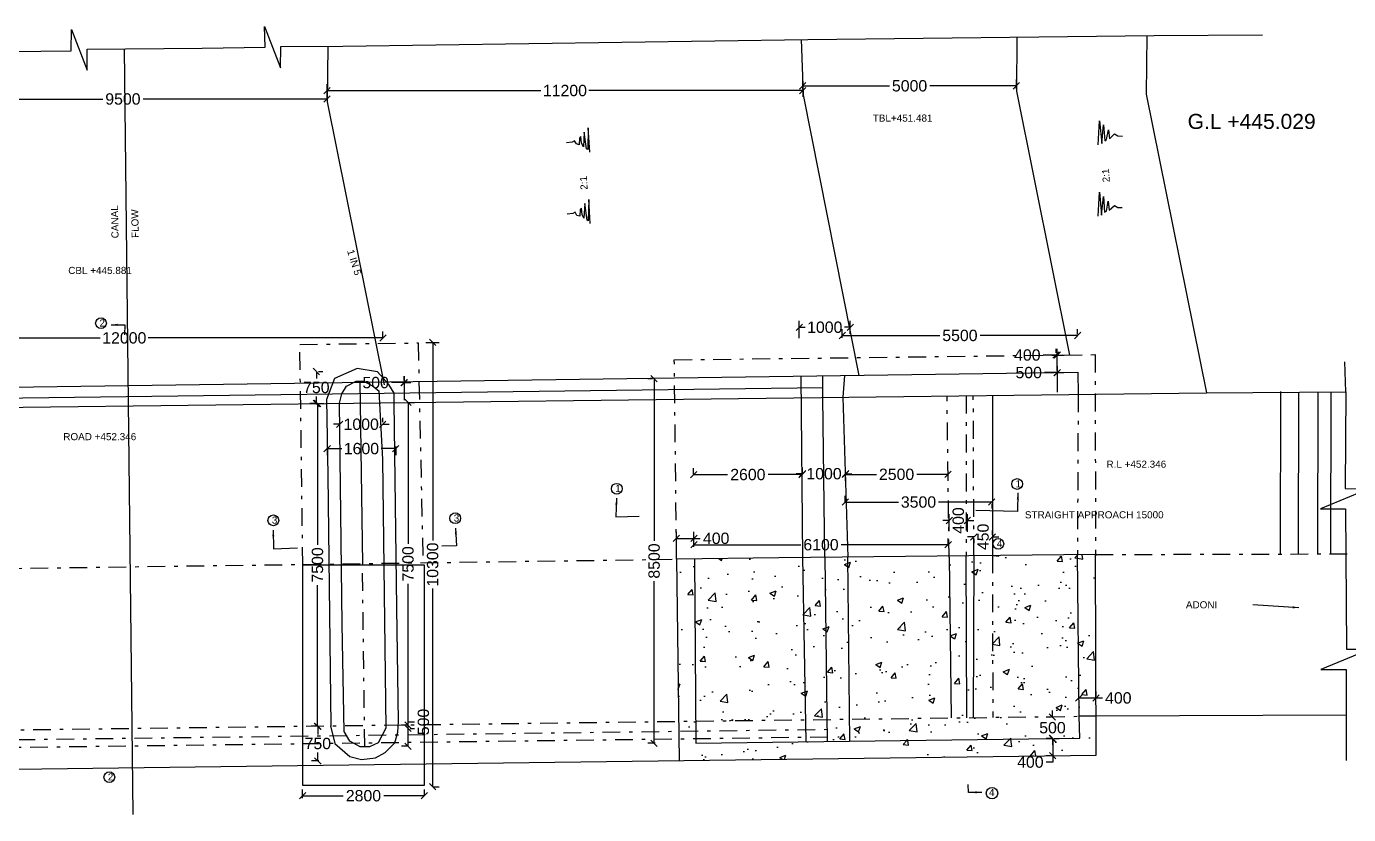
# Model space of a CAD drawing. Header units: metres. Extents: x 115 to 239, y 70 to 208.
# Drawn here: x 155.29 to 192.58, y 93.29 to 115.51 of the extents above; entities that cross this region are included whole.
import ezdxf

# ---------------------------------------------------------------- set-up
doc = ezdxf.new("R2010")
doc.units = ezdxf.units.M
doc.header["$MEASUREMENT"] = 0
doc.linetypes.add('DASHDOT', pattern=[1, 0.5, -0.25, 0, -0.25])
doc.layers.add('DRAWING', color=7, linetype='Continuous')
doc.styles.get("Standard").update_dxf_attribs({"font": 'arial.ttf'})
doc.dimstyles.get("Standard").update_dxf_attribs({"dimtxt": 0.18, "dimasz": 0.18, "dimexe": 0.18, "dimexo": 0.0625, "dimgap": 0.09, "dimtad": 0, "dimtih": 1, "dimtoh": 1, "dimdec": 4, "dimzin": 0, "dimdsep": 46, "dimtxsty": 'Standard', "dimblk": 'OBLIQUE', "dimcen": 0.09, "dimadec": 0, "dimazin": 0, "dimtfac": 1, "dimtdec": 4, "dimtofl": 0, "dimtmove": 0, "dimatfit": 3, "dimfxl": 1, "dimtolj": 1, "dimtzin": 0, "dimarcsym": 0})
pattern_1 = [(50, (0, 0), (1.79315, -0.15688), [0.1875, -2.0625]), (355, (0, 0), (-0.346878, 1.88048), [0.15, -1.65]), (100.4514, (0.1494, -0.013), (1.446272, 1.7236), [0.15935, -1.752855]), (46.1842, (0, 0.5), (2.668103, -0.413798), [0.28125, -3.09375]), (96.6356, (0.2223, 0.4655), (2.336655, 2.435297), [0.239026, -2.629284]), (351.1842, (0, 0.5), (2.336655, 2.435297), [0.225, -2.475]), (21, (0.25, 0.375), (1.492268, -1.006547), [0.1875, -2.0625]), (326, (0.25, 0.375), (0.608288, 1.812875), [0.15, -1.65]), (71.4514, (0.3744, 0.2911), (2.100556, 0.806328), [0.15935, -1.752855]), (37.5, (0, 0), (0.0303996, 0.8322346), [0, -1.63, 0, -1.675, 0, -1.65625]), (7.5, (0, 0), (0.657674, 0.9860293), [0, -0.955, 0, -1.5925, 0, -0.63125]), (327.5, (-0.5575, 0), (1.334556, -0.0563872), [0, -0.625, 0, -1.95, 0, -2.5875]), (317.5, (-0.8075, 0), (1.4579654, 0.2502625), [0, -0.8125, 0, -1.295, 0, -1.8375])]

# ---------------------------------------------------------------- blocks, each defined once
blk = doc.blocks.new('_Oblique')
at = {"color": 0, "linetype": 'ByBlock', "lineweight": -2}
blk.add_line((-0.5, -0.5), (0.5, 0.5), dxfattribs=at)
blk = doc.blocks.new('*D25')
at = {"layer": 'Defpoints', "color": 0, "transparency": 16777216}
for p in [(163.77, 113.461), (163.77, 113.387), (152.255, 113.148)]:
    blk.add_point(p, dxfattribs=at)
at = {"layer": 'DRAWING', "color": 0, "lineweight": -2, "transparency": 16777216}
for p, q in [((152.255, 113.21), (152.255, 113.641)), ((152.255, 113.461), (157.445, 113.461)), ((163.77, 113.461), (158.58, 113.461)), ((163.77, 113.45), (163.77, 113.641))]:
    blk.add_line(p, q, dxfattribs=at)
at = {"layer": 'DRAWING', "color": 0, "lineweight": -2, "transparency": 16777216, "xscale": 0.18, "yscale": 0.18, "zscale": 0.18, "rotation": 180}
blk.add_blockref('_Oblique', (152.255, 113.461), dxfattribs=at)
at = {"layer": 'DRAWING', "color": 0, "lineweight": -2, "transparency": 16777216, "xscale": 0.18, "yscale": 0.18, "zscale": 0.18}
blk.add_blockref('_Oblique', (163.77, 113.461), dxfattribs=at)
at = {"layer": 'DRAWING', "color": 0, "transparency": 16777216, "insert": (158.012, 113.461), "char_height": 0.32, "attachment_point": 5}
blk.add_mtext('\\A1;9500', dxfattribs=at)
blk = doc.blocks.new('*D26')
at = {"layer": 'Defpoints', "color": 0, "transparency": 16777216}
for p in [(177.185, 113.833), (163.77, 113.387), (177.185, 113.7)]:
    blk.add_point(p, dxfattribs=at)
at = {"layer": 'DRAWING', "color": 0, "lineweight": -2, "transparency": 16777216}
for p, q in [((163.77, 113.45), (163.77, 113.88)), ((177.185, 113.771), (177.185, 113.52)), ((163.77, 113.7), (169.801, 113.7)), ((177.185, 113.7), (171.154, 113.7))]:
    blk.add_line(p, q, dxfattribs=at)
at = {"layer": 'DRAWING', "color": 0, "lineweight": -2, "transparency": 16777216, "xscale": 0.18, "yscale": 0.18, "zscale": 0.18, "rotation": 180}
blk.add_blockref('_Oblique', (163.77, 113.7), dxfattribs=at)
at = {"layer": 'DRAWING', "color": 0, "lineweight": -2, "transparency": 16777216, "xscale": 0.18, "yscale": 0.18, "zscale": 0.18}
blk.add_blockref('_Oblique', (177.185, 113.7), dxfattribs=at)
at = {"layer": 'DRAWING', "color": 0, "transparency": 16777216, "insert": (170.478, 113.7), "char_height": 0.32, "attachment_point": 5}
blk.add_mtext('\\A1;11200', dxfattribs=at)
blk = doc.blocks.new('*D27')
at = {"layer": 'Defpoints', "color": 0, "transparency": 16777216}
for p in [(177.185, 113.833), (177.185, 113.679), (183.212, 113.679)]:
    blk.add_point(p, dxfattribs=at)
at = {"layer": 'DRAWING', "color": 0, "lineweight": -2, "transparency": 16777216}
for p, q in [((177.185, 113.742), (177.185, 114.013)), ((177.185, 113.833), (179.631, 113.833)), ((183.212, 113.833), (180.766, 113.833)), ((183.212, 113.742), (183.212, 114.013))]:
    blk.add_line(p, q, dxfattribs=at)
at = {"layer": 'DRAWING', "color": 0, "lineweight": -2, "transparency": 16777216, "xscale": 0.18, "yscale": 0.18, "zscale": 0.18, "rotation": 180}
blk.add_blockref('_Oblique', (177.185, 113.833), dxfattribs=at)
at = {"layer": 'DRAWING', "color": 0, "lineweight": -2, "transparency": 16777216, "xscale": 0.18, "yscale": 0.18, "zscale": 0.18}
blk.add_blockref('_Oblique', (183.212, 113.833), dxfattribs=at)
at = {"layer": 'DRAWING', "color": 0, "transparency": 16777216, "insert": (180.198, 113.833), "char_height": 0.32, "attachment_point": 5}
blk.add_mtext('\\A1;5000', dxfattribs=at)
blk = doc.blocks.new('*D39')
at = {"layer": 'Defpoints', "color": 0, "transparency": 16777216}
for p in [(174.108, 102.823), (177.166, 102.871), (177.166, 102.871)]:
    blk.add_point(p, dxfattribs=at)
at = {"layer": 'DRAWING', "color": 0, "lineweight": -2, "transparency": 16777216}
for p, q in [((174.108, 102.885), (174.108, 103.051)), ((177.166, 102.933), (177.166, 103.051)), ((174.108, 102.871), (175.067, 102.871)), ((177.166, 102.871), (176.207, 102.871))]:
    blk.add_line(p, q, dxfattribs=at)
at = {"layer": 'DRAWING', "color": 0, "lineweight": -2, "transparency": 16777216, "xscale": 0.18, "yscale": 0.18, "zscale": 0.18, "rotation": 180}
blk.add_blockref('_Oblique', (174.108, 102.871), dxfattribs=at)
at = {"layer": 'DRAWING', "color": 0, "lineweight": -2, "transparency": 16777216, "xscale": 0.18, "yscale": 0.18, "zscale": 0.18}
blk.add_blockref('_Oblique', (177.166, 102.871), dxfattribs=at)
at = {"layer": 'DRAWING', "color": 0, "transparency": 16777216, "insert": (175.637, 102.871), "char_height": 0.32, "attachment_point": 5}
blk.add_mtext('\\A1;2600', dxfattribs=at)
blk = doc.blocks.new('*D40')
at = {"layer": 'Defpoints', "color": 0, "transparency": 16777216}
for p in [(177.178, 102.839), (178.393, 102.895), (178.393, 102.887)]:
    blk.add_point(p, dxfattribs=at)
at = {"layer": 'DRAWING', "color": 0, "lineweight": -2, "transparency": 16777216}
for p, q in [((177.178, 102.901), (177.178, 103.075)), ((178.393, 102.949), (178.393, 103.075)), ((177.178, 102.895), (176.998, 102.895)), ((178.393, 102.895), (178.573, 102.895))]:
    blk.add_line(p, q, dxfattribs=at)
at = {"layer": 'DRAWING', "color": 0, "lineweight": -2, "transparency": 16777216, "xscale": 0.18, "yscale": 0.18, "zscale": 0.18}
blk.add_blockref('_Oblique', (177.178, 102.895), dxfattribs=at)
at = {"layer": 'DRAWING', "color": 0, "lineweight": -2, "transparency": 16777216, "xscale": 0.18, "yscale": 0.18, "zscale": 0.18, "rotation": 180}
blk.add_blockref('_Oblique', (178.393, 102.895), dxfattribs=at)
at = {"layer": 'DRAWING', "color": 0, "transparency": 16777216, "insert": (177.785, 102.895), "char_height": 0.32, "attachment_point": 5}
blk.add_mtext('\\A1;1000', dxfattribs=at)
blk = doc.blocks.new('*D41')
at = {"layer": 'Defpoints', "color": 0, "transparency": 16777216}
for p in [(178.384, 102.879), (178.384, 102.877), (181.281, 102.909)]:
    blk.add_point(p, dxfattribs=at)
at = {"layer": 'DRAWING', "color": 0, "lineweight": -2, "transparency": 16777216}
for p, q in [((178.384, 102.877), (179.262, 102.877)), ((178.384, 102.817), (178.384, 102.697)), ((181.281, 102.877), (180.402, 102.877)), ((181.281, 102.847), (181.281, 102.697))]:
    blk.add_line(p, q, dxfattribs=at)
at = {"layer": 'DRAWING', "color": 0, "lineweight": -2, "transparency": 16777216, "xscale": 0.18, "yscale": 0.18, "zscale": 0.18, "rotation": 180}
blk.add_blockref('_Oblique', (178.384, 102.877), dxfattribs=at)
at = {"layer": 'DRAWING', "color": 0, "lineweight": -2, "transparency": 16777216, "xscale": 0.18, "yscale": 0.18, "zscale": 0.18}
blk.add_blockref('_Oblique', (181.281, 102.877), dxfattribs=at)
at = {"layer": 'DRAWING', "color": 0, "transparency": 16777216, "insert": (179.832, 102.877), "char_height": 0.32, "attachment_point": 5}
blk.add_mtext('\\A1;2500', dxfattribs=at)
blk = doc.blocks.new('*D42')
at = {"layer": 'Defpoints', "color": 0, "transparency": 16777216}
for p in [(178.384, 102.024), (182.515, 102.112), (182.515, 102.096)]:
    blk.add_point(p, dxfattribs=at)
at = {"layer": 'DRAWING', "color": 0, "lineweight": -2, "transparency": 16777216}
for p, q in [((178.384, 102.086), (178.384, 102.276)), ((178.384, 102.096), (179.882, 102.096)), ((182.515, 102.096), (181.017, 102.096)), ((182.515, 102.049), (182.515, 101.916))]:
    blk.add_line(p, q, dxfattribs=at)
at = {"layer": 'DRAWING', "color": 0, "lineweight": -2, "transparency": 16777216, "xscale": 0.18, "yscale": 0.18, "zscale": 0.18, "rotation": 180}
blk.add_blockref('_Oblique', (178.384, 102.096), dxfattribs=at)
at = {"layer": 'DRAWING', "color": 0, "lineweight": -2, "transparency": 16777216, "xscale": 0.18, "yscale": 0.18, "zscale": 0.18}
blk.add_blockref('_Oblique', (182.515, 102.096), dxfattribs=at)
at = {"layer": 'DRAWING', "color": 0, "transparency": 16777216, "insert": (180.45, 102.096), "char_height": 0.32, "attachment_point": 5}
blk.add_mtext('\\A1;3500', dxfattribs=at)
blk = doc.blocks.new('*D43')
at = {"layer": 'Defpoints', "color": 0, "transparency": 16777216}
for p in [(174.115, 100.77), (181.286, 100.893), (181.286, 100.857)]:
    blk.add_point(p, dxfattribs=at)
at = {"layer": 'DRAWING', "color": 0, "lineweight": -2, "transparency": 16777216}
for p, q in [((174.115, 100.832), (174.115, 101.073)), ((181.286, 100.92), (181.286, 101.073)), ((174.115, 100.893), (177.132, 100.893)), ((181.286, 100.893), (178.269, 100.893))]:
    blk.add_line(p, q, dxfattribs=at)
at = {"layer": 'DRAWING', "color": 0, "lineweight": -2, "transparency": 16777216, "xscale": 0.18, "yscale": 0.18, "zscale": 0.18, "rotation": 180}
blk.add_blockref('_Oblique', (174.115, 100.893), dxfattribs=at)
at = {"layer": 'DRAWING', "color": 0, "lineweight": -2, "transparency": 16777216, "xscale": 0.18, "yscale": 0.18, "zscale": 0.18}
blk.add_blockref('_Oblique', (181.286, 100.893), dxfattribs=at)
at = {"layer": 'DRAWING', "color": 0, "transparency": 16777216, "insert": (177.7, 100.893), "char_height": 0.32, "attachment_point": 5}
blk.add_mtext('\\A1;6100', dxfattribs=at)
blk = doc.blocks.new('*D56')
at = {"layer": 'Defpoints', "color": 0, "transparency": 16777216}
for p in [(178.3, 106.666), (184.935, 106.794), (184.935, 106.765)]:
    blk.add_point(p, dxfattribs=at)
at = {"layer": 'DRAWING', "color": 0, "lineweight": -2, "transparency": 16777216}
for p, q in [((178.3, 106.728), (178.3, 106.974)), ((178.3, 106.794), (181.05, 106.794)), ((184.935, 106.794), (182.185, 106.794)), ((184.935, 106.828), (184.935, 106.974))]:
    blk.add_line(p, q, dxfattribs=at)
at = {"layer": 'DRAWING', "color": 0, "lineweight": -2, "transparency": 16777216, "xscale": 0.18, "yscale": 0.18, "zscale": 0.18, "rotation": 180}
blk.add_blockref('_Oblique', (178.3, 106.794), dxfattribs=at)
at = {"layer": 'DRAWING', "color": 0, "lineweight": -2, "transparency": 16777216, "xscale": 0.18, "yscale": 0.18, "zscale": 0.18}
blk.add_blockref('_Oblique', (184.935, 106.794), dxfattribs=at)
at = {"layer": 'DRAWING', "color": 0, "transparency": 16777216, "insert": (181.618, 106.794), "char_height": 0.32, "attachment_point": 5}
blk.add_mtext('\\A1;5500', dxfattribs=at)
blk = doc.blocks.new('*D57')
at = {"layer": 'Defpoints', "color": 0, "transparency": 16777216}
for p in [(177.087, 107.025), (177.087, 106.66), (178.525, 106.779)]:
    blk.add_point(p, dxfattribs=at)
at = {"layer": 'DRAWING', "color": 0, "lineweight": -2, "transparency": 16777216}
for p, q in [((177.087, 106.723), (177.087, 107.205)), ((177.087, 107.025), (177.254, 107.025)), ((178.525, 107.025), (178.359, 107.025)), ((178.525, 106.842), (178.525, 107.205))]:
    blk.add_line(p, q, dxfattribs=at)
at = {"layer": 'DRAWING', "color": 0, "lineweight": -2, "transparency": 16777216, "xscale": 0.18, "yscale": 0.18, "zscale": 0.18, "rotation": 180}
blk.add_blockref('_Oblique', (177.087, 107.025), dxfattribs=at)
at = {"layer": 'DRAWING', "color": 0, "lineweight": -2, "transparency": 16777216, "xscale": 0.18, "yscale": 0.18, "zscale": 0.18}
blk.add_blockref('_Oblique', (178.525, 107.025), dxfattribs=at)
at = {"layer": 'DRAWING', "color": 0, "transparency": 16777216, "insert": (177.806, 107.025), "char_height": 0.32, "attachment_point": 5}
blk.add_mtext('\\A1;1000', dxfattribs=at)
blk = doc.blocks.new('*D58')
at = {"layer": 'Defpoints', "color": 0, "transparency": 16777216}
for p in [(172.994, 105.574), (173.008, 105.574), (173.087, 95.296)]:
    blk.add_point(p, dxfattribs=at)
at = {"layer": 'DRAWING', "color": 0, "lineweight": -2, "transparency": 16777216}
for p, q in [((172.945, 105.574), (172.814, 105.574)), ((172.994, 105.574), (172.994, 101.003)), ((172.994, 95.296), (172.994, 99.868)), ((173.024, 95.296), (172.814, 95.296))]:
    blk.add_line(p, q, dxfattribs=at)
at = {"layer": 'DRAWING', "color": 0, "lineweight": -2, "transparency": 16777216, "xscale": 0.18, "yscale": 0.18, "zscale": 0.18}
for p, rotation in [((172.994, 105.574), 90), ((172.994, 95.296), 270)]:
    blk.add_blockref('_Oblique', p, dxfattribs=dict(at, rotation=rotation))
at = {"layer": 'DRAWING', "color": 0, "transparency": 16777216, "insert": (172.994, 100.435), "char_height": 0.32, "attachment_point": 5, "rotation": 90}
blk.add_mtext('\\A1;8500', dxfattribs=at)
blk = doc.blocks.new('*D59')
at = {"layer": 'Defpoints', "color": 0, "transparency": 16777216}
for p in [(165.346, 106.724), (165.346, 106.698), (150.756, 106.527)]:
    blk.add_point(p, dxfattribs=at)
at = {"layer": 'DRAWING', "color": 0, "lineweight": -2, "transparency": 16777216}
for p, q in [((150.756, 106.59), (150.756, 106.904)), ((150.756, 106.724), (157.375, 106.724)), ((165.346, 106.724), (158.728, 106.724)), ((165.346, 106.76), (165.346, 106.904))]:
    blk.add_line(p, q, dxfattribs=at)
at = {"layer": 'DRAWING', "color": 0, "lineweight": -2, "transparency": 16777216, "xscale": 0.18, "yscale": 0.18, "zscale": 0.18, "rotation": 180}
blk.add_blockref('_Oblique', (150.756, 106.724), dxfattribs=at)
at = {"layer": 'DRAWING', "color": 0, "lineweight": -2, "transparency": 16777216, "xscale": 0.18, "yscale": 0.18, "zscale": 0.18}
blk.add_blockref('_Oblique', (165.346, 106.724), dxfattribs=at)
at = {"layer": 'DRAWING', "color": 0, "transparency": 16777216, "insert": (158.051, 106.724), "char_height": 0.32, "attachment_point": 5}
blk.add_mtext('\\A1;12000', dxfattribs=at)
blk = doc.blocks.new('*D93')
at = {"layer": 'Defpoints', "color": 0, "transparency": 16777216}
for p in [(165.943, 105.464), (165.943, 105.462), (165.951, 104.906)]:
    blk.add_point(p, dxfattribs=at)
at = {"layer": 'DRAWING', "color": 0, "lineweight": -2, "transparency": 16777216}
for p, q in [((165.943, 105.525), (165.943, 105.644)), ((165.951, 104.968), (165.951, 105.644)), ((165.943, 105.464), (165.583, 105.464)), ((165.951, 105.464), (166.131, 105.464))]:
    blk.add_line(p, q, dxfattribs=at)
at = {"layer": 'DRAWING', "color": 0, "lineweight": -2, "transparency": 16777216, "xscale": 0.18, "yscale": 0.18, "zscale": 0.18}
blk.add_blockref('_Oblique', (165.943, 105.464), dxfattribs=at)
at = {"layer": 'DRAWING', "color": 0, "lineweight": -2, "transparency": 16777216, "xscale": 0.18, "yscale": 0.18, "zscale": 0.18, "rotation": 180}
blk.add_blockref('_Oblique', (165.951, 105.464), dxfattribs=at)
at = {"layer": 'DRAWING', "color": 0, "transparency": 16777216, "insert": (165.14, 105.464), "char_height": 0.32, "attachment_point": 5}
blk.add_mtext('\\A1;500', dxfattribs=at)
blk = doc.blocks.new('*D94')
at = {"layer": 'Defpoints', "color": 0, "transparency": 16777216}
for p in [(163.462, 105.778), (163.467, 105.778), (163.5, 104.876)]:
    blk.add_point(p, dxfattribs=at)
at = {"layer": 'DRAWING', "color": 0, "lineweight": -2, "transparency": 16777216}
for p, q in [((163.467, 105.778), (163.467, 105.58)), ((163.524, 105.778), (163.647, 105.778)), ((163.438, 104.876), (163.287, 104.876)), ((163.467, 104.876), (163.467, 105.074))]:
    blk.add_line(p, q, dxfattribs=at)
at = {"layer": 'DRAWING', "color": 0, "lineweight": -2, "transparency": 16777216, "xscale": 0.18, "yscale": 0.18, "zscale": 0.18}
for p, rotation in [((163.467, 105.778), 90), ((163.467, 104.876), 270)]:
    blk.add_blockref('_Oblique', p, dxfattribs=dict(at, rotation=rotation))
at = {"layer": 'DRAWING', "color": 0, "transparency": 16777216, "insert": (163.467, 105.327), "char_height": 0.32, "attachment_point": 5}
blk.add_mtext('\\A1;750', dxfattribs=at)
blk = doc.blocks.new('*D95')
at = {"layer": 'Defpoints', "color": 0, "transparency": 16777216}
for p in [(164.128, 104.274), (165.339, 104.289), (165.339, 104.289)]:
    blk.add_point(p, dxfattribs=at)
at = {"layer": 'DRAWING', "color": 0, "lineweight": -2, "transparency": 16777216}
for p, q in [((164.128, 104.336), (164.128, 104.469)), ((165.339, 104.351), (165.339, 104.469)), ((164.128, 104.289), (163.948, 104.289)), ((165.339, 104.289), (165.519, 104.289))]:
    blk.add_line(p, q, dxfattribs=at)
at = {"layer": 'DRAWING', "color": 0, "lineweight": -2, "transparency": 16777216, "xscale": 0.18, "yscale": 0.18, "zscale": 0.18}
blk.add_blockref('_Oblique', (164.128, 104.289), dxfattribs=at)
at = {"layer": 'DRAWING', "color": 0, "lineweight": -2, "transparency": 16777216, "xscale": 0.18, "yscale": 0.18, "zscale": 0.18, "rotation": 180}
blk.add_blockref('_Oblique', (165.339, 104.289), dxfattribs=at)
at = {"layer": 'DRAWING', "color": 0, "transparency": 16777216, "insert": (164.733, 104.289), "char_height": 0.32, "attachment_point": 5}
blk.add_mtext('\\A1;1000', dxfattribs=at)
blk = doc.blocks.new('*D96')
at = {"layer": 'Defpoints', "color": 0, "transparency": 16777216}
for p in [(163.772, 103.699), (165.707, 103.724), (165.707, 103.603)]:
    blk.add_point(p, dxfattribs=at)
at = {"layer": 'DRAWING', "color": 0, "lineweight": -2, "transparency": 16777216}
for p, q in [((165.707, 103.661), (165.707, 103.423)), ((163.772, 103.636), (163.772, 103.423)), ((163.772, 103.603), (164.187, 103.603)), ((165.707, 103.603), (165.292, 103.603))]:
    blk.add_line(p, q, dxfattribs=at)
at = {"layer": 'DRAWING', "color": 0, "lineweight": -2, "transparency": 16777216, "xscale": 0.18, "yscale": 0.18, "zscale": 0.18, "rotation": 180}
blk.add_blockref('_Oblique', (163.772, 103.603), dxfattribs=at)
at = {"layer": 'DRAWING', "color": 0, "lineweight": -2, "transparency": 16777216, "xscale": 0.18, "yscale": 0.18, "zscale": 0.18}
blk.add_blockref('_Oblique', (165.707, 103.603), dxfattribs=at)
at = {"layer": 'DRAWING', "color": 0, "transparency": 16777216, "insert": (164.739, 103.603), "char_height": 0.32, "attachment_point": 5}
blk.add_mtext('\\A1;1600', dxfattribs=at)
blk = doc.blocks.new('*D98')
at = {"layer": 'Defpoints', "color": 0, "transparency": 16777216}
for p in [(163.463, 104.876), (163.5, 95.775), (163.58, 95.775)]:
    blk.add_point(p, dxfattribs=at)
at = {"layer": 'DRAWING', "color": 0, "lineweight": -2, "transparency": 16777216}
for p, q in [((163.5, 104.876), (163.5, 100.889)), ((163.526, 104.876), (163.68, 104.876)), ((163.5, 95.775), (163.5, 99.757)), ((163.517, 95.775), (163.32, 95.775))]:
    blk.add_line(p, q, dxfattribs=at)
at = {"layer": 'DRAWING', "color": 0, "lineweight": -2, "transparency": 16777216, "xscale": 0.18, "yscale": 0.18, "zscale": 0.18}
for p, rotation in [((163.5, 104.876), 90), ((163.5, 95.775), 270)]:
    blk.add_blockref('_Oblique', p, dxfattribs=dict(at, rotation=rotation))
at = {"layer": 'DRAWING', "color": 0, "transparency": 16777216, "insert": (163.5, 100.323), "char_height": 0.32, "attachment_point": 5, "rotation": 90}
blk.add_mtext('\\A1;7500', dxfattribs=at)
blk = doc.blocks.new('*D97')
at = {"layer": 'Defpoints', "color": 0, "transparency": 16777216}
for p in [(166.016, 104.907), (166.053, 95.806), (166.132, 95.806)]:
    blk.add_point(p, dxfattribs=at)
at = {"layer": 'DRAWING', "color": 0, "lineweight": -2, "transparency": 16777216}
for p, q in [((166.053, 104.907), (166.053, 100.92)), ((166.078, 104.907), (166.233, 104.907)), ((166.053, 95.806), (166.053, 99.788)), ((166.07, 95.806), (165.873, 95.806))]:
    blk.add_line(p, q, dxfattribs=at)
at = {"layer": 'DRAWING', "color": 0, "lineweight": -2, "transparency": 16777216, "xscale": 0.18, "yscale": 0.18, "zscale": 0.18}
for p, rotation in [((166.053, 104.907), 90), ((166.053, 95.806), 270)]:
    blk.add_blockref('_Oblique', p, dxfattribs=dict(at, rotation=rotation))
at = {"layer": 'DRAWING', "color": 0, "transparency": 16777216, "insert": (166.053, 100.354), "char_height": 0.32, "attachment_point": 5, "rotation": 90}
blk.add_mtext('\\A1;7500', dxfattribs=at)
blk = doc.blocks.new('*D99')
at = {"layer": 'Defpoints', "color": 0, "transparency": 16777216}
for p in [(163.509, 95.775), (163.517, 95.775), (163.598, 94.798)]:
    blk.add_point(p, dxfattribs=at)
at = {"layer": 'DRAWING', "color": 0, "lineweight": -2, "transparency": 16777216}
for p, q in [((163.455, 95.775), (163.329, 95.775)), ((163.509, 95.775), (163.509, 95.54)), ((163.535, 94.798), (163.329, 94.798)), ((163.509, 94.798), (163.509, 95.033))]:
    blk.add_line(p, q, dxfattribs=at)
at = {"layer": 'DRAWING', "color": 0, "lineweight": -2, "transparency": 16777216, "xscale": 0.18, "yscale": 0.18, "zscale": 0.18}
for p, rotation in [((163.509, 95.775), 90), ((163.509, 94.798), 270)]:
    blk.add_blockref('_Oblique', p, dxfattribs=dict(at, rotation=rotation))
at = {"layer": 'DRAWING', "color": 0, "transparency": 16777216, "insert": (163.509, 95.287), "char_height": 0.32, "attachment_point": 5}
blk.add_mtext('\\A1;750', dxfattribs=at)
blk = doc.blocks.new('*D100')
at = {"layer": 'Defpoints', "color": 0, "transparency": 16777216}
for p in [(166.052, 95.716), (166.053, 95.716), (166.078, 95.213)]:
    blk.add_point(p, dxfattribs=at)
at = {"layer": 'DRAWING', "color": 0, "lineweight": -2, "transparency": 16777216}
for p, q in [((166.053, 95.716), (166.053, 95.896)), ((166.053, 95.896), (166.233, 95.896)), ((166.053, 95.213), (166.053, 95.716)), ((166.114, 95.716), (166.233, 95.716)), ((166.016, 95.213), (165.873, 95.213))]:
    blk.add_line(p, q, dxfattribs=at)
at = {"layer": 'DRAWING', "color": 0, "lineweight": -2, "transparency": 16777216, "xscale": 0.18, "yscale": 0.18, "zscale": 0.18}
for p, rotation in [((166.053, 95.716), 90), ((166.053, 95.213), 270)]:
    blk.add_blockref('_Oblique', p, dxfattribs=dict(at, rotation=rotation))
at = {"layer": 'DRAWING', "color": 0, "transparency": 16777216, "insert": (166.487, 95.896), "char_height": 0.32, "attachment_point": 5, "rotation": 90}
blk.add_mtext('\\A1;500', dxfattribs=at)
blk = doc.blocks.new('*D101')
at = {"layer": 'Defpoints', "color": 0, "transparency": 16777216}
for p in [(166.489, 106.599), (166.698, 94.069), (166.748, 94.069)]:
    blk.add_point(p, dxfattribs=at)
at = {"layer": 'DRAWING', "color": 0, "lineweight": -2, "transparency": 16777216}
for p, q in [((166.551, 106.599), (166.928, 106.599)), ((166.748, 106.599), (166.748, 101.01)), ((166.748, 94.069), (166.748, 99.657)), ((166.76, 94.069), (166.928, 94.069))]:
    blk.add_line(p, q, dxfattribs=at)
at = {"layer": 'DRAWING', "color": 0, "lineweight": -2, "transparency": 16777216, "xscale": 0.18, "yscale": 0.18, "zscale": 0.18}
for p, rotation in [((166.748, 106.599), 90), ((166.748, 94.069), 270)]:
    blk.add_blockref('_Oblique', p, dxfattribs=dict(at, rotation=rotation))
at = {"layer": 'DRAWING', "color": 0, "transparency": 16777216, "insert": (166.748, 100.334), "char_height": 0.32, "attachment_point": 5, "rotation": 90}
blk.add_mtext('\\A1;10300', dxfattribs=at)
blk = doc.blocks.new('*D102')
at = {"layer": 'Defpoints', "color": 0, "transparency": 16777216}
for p in [(163.079, 93.684), (166.514, 93.815), (166.514, 93.75)]:
    blk.add_point(p, dxfattribs=at)
at = {"layer": 'DRAWING', "color": 0, "lineweight": -2, "transparency": 16777216}
for p, q in [((163.079, 93.747), (163.079, 93.995)), ((166.514, 93.812), (166.514, 93.995)), ((163.079, 93.815), (164.226, 93.815)), ((166.514, 93.815), (165.366, 93.815))]:
    blk.add_line(p, q, dxfattribs=at)
at = {"layer": 'DRAWING', "color": 0, "lineweight": -2, "transparency": 16777216, "xscale": 0.18, "yscale": 0.18, "zscale": 0.18, "rotation": 180}
blk.add_blockref('_Oblique', (163.079, 93.815), dxfattribs=at)
at = {"layer": 'DRAWING', "color": 0, "lineweight": -2, "transparency": 16777216, "xscale": 0.18, "yscale": 0.18, "zscale": 0.18}
blk.add_blockref('_Oblique', (166.514, 93.815), dxfattribs=at)
at = {"layer": 'DRAWING', "color": 0, "transparency": 16777216, "insert": (164.796, 93.815), "char_height": 0.32, "attachment_point": 5}
blk.add_mtext('\\A1;2800', dxfattribs=at)
blk = doc.blocks.new('*D103')
at = {"layer": 'Defpoints', "color": 0, "transparency": 16777216}
for p in [(174.115, 101.073), (173.624, 100.823), (174.115, 100.893)]:
    blk.add_point(p, dxfattribs=at)
at = {"layer": 'DRAWING', "color": 0, "lineweight": -2, "transparency": 16777216}
for p, q in [((173.624, 100.885), (173.624, 101.253)), ((173.624, 101.073), (174.115, 101.073)), ((174.115, 100.955), (174.115, 101.253)), ((174.115, 101.073), (174.295, 101.073))]:
    blk.add_line(p, q, dxfattribs=at)
at = {"layer": 'DRAWING', "color": 0, "lineweight": -2, "transparency": 16777216, "xscale": 0.18, "yscale": 0.18, "zscale": 0.18, "rotation": 180}
blk.add_blockref('_Oblique', (173.624, 101.073), dxfattribs=at)
at = {"layer": 'DRAWING', "color": 0, "lineweight": -2, "transparency": 16777216, "xscale": 0.18, "yscale": 0.18, "zscale": 0.18}
blk.add_blockref('_Oblique', (174.115, 101.073), dxfattribs=at)
at = {"layer": 'DRAWING', "color": 0, "transparency": 16777216, "insert": (174.744, 101.073), "char_height": 0.32, "attachment_point": 5}
blk.add_mtext('\\A1;400', dxfattribs=at)
blk = doc.blocks.new('*D104')
at = {"layer": 'Defpoints', "color": 0, "transparency": 16777216}
for p in [(181.828, 101.577), (181.318, 101.214), (181.828, 101.198)]:
    blk.add_point(p, dxfattribs=at)
at = {"layer": 'DRAWING', "color": 0, "lineweight": -2, "transparency": 16777216}
for p, q in [((181.318, 101.577), (181.138, 101.577)), ((181.318, 101.276), (181.318, 101.757)), ((181.828, 101.261), (181.828, 101.757)), ((181.828, 101.577), (182.008, 101.577))]:
    blk.add_line(p, q, dxfattribs=at)
at = {"layer": 'DRAWING', "color": 0, "lineweight": -2, "transparency": 16777216, "xscale": 0.18, "yscale": 0.18, "zscale": 0.18}
blk.add_blockref('_Oblique', (181.318, 101.577), dxfattribs=at)
at = {"layer": 'DRAWING', "color": 0, "lineweight": -2, "transparency": 16777216, "xscale": 0.18, "yscale": 0.18, "zscale": 0.18, "rotation": 180}
blk.add_blockref('_Oblique', (181.828, 101.577), dxfattribs=at)
at = {"layer": 'DRAWING', "color": 0, "transparency": 16777216, "insert": (181.573, 101.577), "char_height": 0.32, "attachment_point": 5, "rotation": 90}
blk.add_mtext('\\A1;400', dxfattribs=at)
blk = doc.blocks.new('*D105')
at = {"layer": 'Defpoints', "color": 0, "transparency": 16777216}
for p in [(182.01, 101.115), (182.533, 101.115), (182.533, 101.115)]:
    blk.add_point(p, dxfattribs=at)
at = {"layer": 'DRAWING', "color": 0, "lineweight": -2, "transparency": 16777216}
for p, q in [((182.01, 101.115), (181.83, 101.115)), ((182.01, 101.052), (182.01, 100.935)), ((182.533, 101.177), (182.533, 101.295)), ((182.533, 101.115), (182.713, 101.115))]:
    blk.add_line(p, q, dxfattribs=at)
at = {"layer": 'DRAWING', "color": 0, "lineweight": -2, "transparency": 16777216, "xscale": 0.18, "yscale": 0.18, "zscale": 0.18}
blk.add_blockref('_Oblique', (182.01, 101.115), dxfattribs=at)
at = {"layer": 'DRAWING', "color": 0, "lineweight": -2, "transparency": 16777216, "xscale": 0.18, "yscale": 0.18, "zscale": 0.18, "rotation": 180}
blk.add_blockref('_Oblique', (182.533, 101.115), dxfattribs=at)
at = {"layer": 'DRAWING', "color": 0, "transparency": 16777216, "insert": (182.272, 101.115), "char_height": 0.32, "attachment_point": 5, "rotation": 90}
blk.add_mtext('\\A1;450', dxfattribs=at)
blk = doc.blocks.new('*D106')
at = {"layer": 'Defpoints', "color": 0, "transparency": 16777216}
for p in [(184.36, 105.747), (184.36, 105.747), (184.369, 105.129)]:
    blk.add_point(p, dxfattribs=at)
at = {"layer": 'DRAWING', "color": 0, "lineweight": -2, "transparency": 16777216}
for p, q in [((184.36, 105.809), (184.36, 105.927)), ((184.369, 105.192), (184.369, 105.927)), ((184.36, 105.747), (184, 105.747)), ((184.369, 105.747), (184.549, 105.747))]:
    blk.add_line(p, q, dxfattribs=at)
at = {"layer": 'DRAWING', "color": 0, "lineweight": -2, "transparency": 16777216, "xscale": 0.18, "yscale": 0.18, "zscale": 0.18}
blk.add_blockref('_Oblique', (184.36, 105.747), dxfattribs=at)
at = {"layer": 'DRAWING', "color": 0, "lineweight": -2, "transparency": 16777216, "xscale": 0.18, "yscale": 0.18, "zscale": 0.18, "rotation": 180}
blk.add_blockref('_Oblique', (184.369, 105.747), dxfattribs=at)
at = {"layer": 'DRAWING', "color": 0, "transparency": 16777216, "insert": (183.558, 105.747), "char_height": 0.32, "attachment_point": 5}
blk.add_mtext('\\A1;500', dxfattribs=at)
blk = doc.blocks.new('*D107')
at = {"layer": 'Defpoints', "color": 0, "transparency": 16777216}
for p in [(184.328, 106.242), (184.328, 106.242), (184.365, 105.743)]:
    blk.add_point(p, dxfattribs=at)
at = {"layer": 'DRAWING', "color": 0, "lineweight": -2, "transparency": 16777216}
for p, q in [((184.328, 106.305), (184.328, 106.422)), ((184.365, 105.805), (184.365, 106.422)), ((184.328, 106.242), (183.968, 106.242)), ((184.365, 106.242), (184.545, 106.242))]:
    blk.add_line(p, q, dxfattribs=at)
at = {"layer": 'DRAWING', "color": 0, "lineweight": -2, "transparency": 16777216, "xscale": 0.18, "yscale": 0.18, "zscale": 0.18}
blk.add_blockref('_Oblique', (184.328, 106.242), dxfattribs=at)
at = {"layer": 'DRAWING', "color": 0, "lineweight": -2, "transparency": 16777216, "xscale": 0.18, "yscale": 0.18, "zscale": 0.18, "rotation": 180}
blk.add_blockref('_Oblique', (184.365, 106.242), dxfattribs=at)
at = {"layer": 'DRAWING', "color": 0, "transparency": 16777216, "insert": (183.519, 106.242), "char_height": 0.32, "attachment_point": 5}
blk.add_mtext('\\A1;400', dxfattribs=at)
blk = doc.blocks.new('*D108')
at = {"layer": 'Defpoints', "color": 0, "transparency": 16777216}
for p in [(184.972, 96.571), (185.456, 96.572), (185.456, 96.572)]:
    blk.add_point(p, dxfattribs=at)
at = {"layer": 'DRAWING', "color": 0, "lineweight": -2, "transparency": 16777216}
for p, q in [((184.972, 96.633), (184.972, 96.752)), ((185.456, 96.635), (185.456, 96.752)), ((184.972, 96.572), (185.456, 96.572)), ((185.456, 96.572), (185.636, 96.572))]:
    blk.add_line(p, q, dxfattribs=at)
at = {"layer": 'DRAWING', "color": 0, "lineweight": -2, "transparency": 16777216, "xscale": 0.18, "yscale": 0.18, "zscale": 0.18, "rotation": 180}
blk.add_blockref('_Oblique', (184.972, 96.572), dxfattribs=at)
at = {"layer": 'DRAWING', "color": 0, "lineweight": -2, "transparency": 16777216, "xscale": 0.18, "yscale": 0.18, "zscale": 0.18}
blk.add_blockref('_Oblique', (185.456, 96.572), dxfattribs=at)
at = {"layer": 'DRAWING', "color": 0, "transparency": 16777216, "insert": (186.085, 96.572), "char_height": 0.32, "attachment_point": 5}
blk.add_mtext('\\A1;400', dxfattribs=at)
blk = doc.blocks.new('*D109')
at = {"layer": 'Defpoints', "color": 0, "transparency": 16777216}
for p in [(184.228, 96.036), (184.267, 96.036), (184.267, 95.43)]:
    blk.add_point(p, dxfattribs=at)
at = {"layer": 'DRAWING', "color": 0, "lineweight": -2, "transparency": 16777216}
for p, q in [((184.228, 96.036), (184.228, 96.216)), ((184.204, 96.036), (184.048, 96.036)), ((184.204, 95.43), (184.048, 95.43)), ((184.228, 95.43), (184.228, 95.25))]:
    blk.add_line(p, q, dxfattribs=at)
at = {"layer": 'DRAWING', "color": 0, "lineweight": -2, "transparency": 16777216, "xscale": 0.18, "yscale": 0.18, "zscale": 0.18}
for p, rotation in [((184.228, 96.036), 270), ((184.228, 95.43), 90)]:
    blk.add_blockref('_Oblique', p, dxfattribs=dict(at, rotation=rotation))
at = {"layer": 'DRAWING', "color": 0, "transparency": 16777216, "insert": (184.228, 95.733), "char_height": 0.32, "attachment_point": 5}
blk.add_mtext('\\A1;500', dxfattribs=at)
blk = doc.blocks.new('*D110')
at = {"layer": 'Defpoints', "color": 0, "transparency": 16777216}
for p in [(184.228, 95.43), (184.234, 94.944), (184.234, 94.944)]:
    blk.add_point(p, dxfattribs=at)
at = {"layer": 'DRAWING', "color": 0, "lineweight": -2, "transparency": 16777216}
for p, q in [((184.234, 95.43), (184.234, 94.944)), ((184.29, 95.43), (184.414, 95.43)), ((184.172, 94.944), (184.054, 94.944)), ((184.234, 94.764), (184.054, 94.764)), ((184.234, 94.944), (184.234, 94.764))]:
    blk.add_line(p, q, dxfattribs=at)
at = {"layer": 'DRAWING', "color": 0, "lineweight": -2, "transparency": 16777216, "xscale": 0.18, "yscale": 0.18, "zscale": 0.18}
for p, rotation in [((184.234, 95.43), 90), ((184.234, 94.944), 270)]:
    blk.add_blockref('_Oblique', p, dxfattribs=dict(at, rotation=rotation))
at = {"layer": 'DRAWING', "color": 0, "transparency": 16777216, "insert": (183.605, 94.764), "char_height": 0.32, "attachment_point": 5}
blk.add_mtext('\\A1;400', dxfattribs=at)

msp = doc.modelspace()

# ---------------------------------------------------------------- hatches: boundary and pattern name
at = {"layer": 'DRAWING'}
h = msp.add_hatch(dxfattribs=at)
h.set_pattern_fill('AR-CONC', scale=0.25)
h.set_pattern_definition(pattern_1)
h.paths.add_polyline_path([(174.13316, 100.4915), (173.62757, 100.48367), (173.70041, 94.80886), (185.46022, 94.95981), (185.44418, 100.61724), (184.93152, 100.61214), (184.97686, 96.05692), (184.99771, 95.43921), (174.16581, 95.30278)])
h = msp.add_hatch(dxfattribs=at)
h.set_pattern_fill('AR-CONC', scale=0.25)
h.set_pattern_definition(pattern_1)
h.paths.add_polyline_path([(177.1787, 100.53496), (176.5075, 100.52828), (174.13316, 100.4915), (174.16193, 95.9186), (177.26517, 95.95829)])
h = msp.add_hatch(dxfattribs=at)
h.set_pattern_fill('AR-CONC', scale=0.25)
h.set_pattern_definition(pattern_1)
h.paths.add_polyline_path([(177.1787, 100.53496), (176.5075, 100.52828), (174.13316, 100.4915), (174.16193, 95.9186), (177.26517, 95.95829)])
h = msp.add_hatch(dxfattribs=at)
h.set_pattern_fill('AR-CONC', scale=0.25)
h.set_pattern_definition(pattern_1)
h.paths.add_polyline_path([(177.81037, 100.54125), (177.1787, 100.53496), (177.27682, 95.34196), (177.87576, 95.34951)])
h = msp.add_hatch(dxfattribs=at)
h.set_pattern_fill('AR-CONC', scale=0.25)
h.set_pattern_definition(pattern_1)
h.paths.add_polyline_path([(178.45805, 100.5477), (177.81037, 100.54125), (177.87576, 95.34951), (178.50972, 95.35749)])
h = msp.add_hatch(dxfattribs=at)
h.set_pattern_fill('AR-CONC', scale=0.25)
h.set_pattern_definition(pattern_1)
h.paths.add_polyline_path([(178.45805, 100.5477), (178.50972, 95.35749), (184.99771, 95.43921), (184.97686, 96.05692), (184.93152, 100.61214)])
h = msp.add_hatch(dxfattribs=at)
h.set_pattern_fill('AR-CONC', scale=0.25)
h.set_pattern_definition(pattern_1)
h.paths.add_polyline_path([(181.31159, 100.53933), (181.31114, 100.5761), (178.45805, 100.5477), (178.50358, 95.97413), (181.36951, 96.01078)])
h = msp.add_hatch(dxfattribs=at)
h.set_pattern_fill('AR-SAND', color=256)
h.paths.add_polyline_path([(184.93152, 100.61214), (182.53294, 100.58826), (182.54528, 96.02582), (184.97686, 96.05692)])

# ---------------------------------------------------------------- linework, layer by layer
for points in [[(124.36374, 114.48957), (138.71427, 114.61188), (152.26284, 114.77202), (156.55374, 114.82093), (156.55866, 115.42233), (157.00434, 114.27819), (157.00341, 114.86325), (160.25147, 114.89955), (162.02645, 114.92499), (162.00259, 115.50822), (162.46094, 114.34493), (162.4702, 114.9427), (164.21711, 114.95473), (177.33196, 115.13884), (187.09753, 115.2571), (190.15389, 115.27221)], [(186.88547, 115.25453), (186.87415, 113.59514), (188.57386, 105.18044), (192.49937, 105.20215), (192.47253, 106.0487)], [(158.05138, 114.87496), (158.2871, 93.28547)], [(163.78678, 114.95176), (163.77028, 113.38702), (165.37803, 105.4045)], [(177.1417, 115.13617), (177.19348, 113.57868), (178.77049, 105.6688)], [(183.2277, 115.21023), (183.21184, 113.67931), (184.70386, 106.24296)], [(171.17838, 111.96627), (171.13795, 112.64479), (171.12404, 112.04046), (171.08983, 112.05854), (171.02408, 112.53128), (170.99878, 112.11416), (170.94697, 112.22145), (170.92802, 112.40322), (170.89011, 112.35652), (170.88126, 112.17349), (170.80418, 112.19621), (170.7511, 112.28709), (170.68647, 112.24935), (170.5249, 112.23029)], [(185.51701, 112.17004), (185.55791, 112.84857), (185.61656, 112.20414), (185.67064, 112.72997), (185.70403, 112.28688), (185.75123, 112.31849), (185.80467, 112.59496), (185.83487, 112.34299), (185.98193, 112.47725), (186.07348, 112.42179), (186.19912, 112.41596)], [(185.51313, 110.15565), (185.55404, 110.83418), (185.61269, 110.18974), (185.66676, 110.71558), (185.70016, 110.27248), (185.74736, 110.3041), (185.8008, 110.58056), (185.83099, 110.3286), (185.97805, 110.46285), (186.0696, 110.4074), (186.19524, 110.40156)], [(171.19181, 109.95168), (171.15138, 110.6302), (171.13748, 110.02587), (171.10327, 110.04395), (171.03751, 110.51669), (171.01222, 110.09957), (170.9604, 110.20687), (170.94145, 110.38864), (170.90354, 110.34193), (170.89469, 110.1589), (170.81761, 110.18162), (170.76453, 110.27251), (170.69991, 110.23476), (170.53833, 110.2157)], [(142.09137, 105.15741), (184.94603, 105.75512), (184.95355, 105.13643)], [(163.86472, 95.7869), (163.9887, 95.28767), (164.40758, 94.92617), (164.74451, 94.83356), (165.13798, 94.88777), (165.40511, 95.03375), (165.67992, 95.30961), (165.76101, 95.60965), (165.78452, 95.90997), (165.73621, 99.11889), (165.66591, 104.90199), (165.6625, 105.1702), (165.50963, 105.408), (165.19369, 105.76711), (164.6231, 105.86158), (163.98276, 105.57654), (163.75655, 104.99254), (163.78764, 102.842), (163.87788, 95.78707)], [(177.12782, 105.64608), (177.1787, 100.53496)], [(177.81035, 100.54292), (177.75558, 105.04894), (177.75208, 105.32378), (177.74788, 105.65472)], [(178.36364, 105.66331), (178.3129, 105.05572), (178.45805, 100.5477)], [(126.46936, 104.42555), (188.57386, 105.18044)], [(138.44178, 104.8244), (177.75235, 105.32378)], [(164.18332, 105.15141), (164.31434, 105.36443), (164.59363, 105.5018), (164.80309, 105.50815), (165.04641, 105.37711), (165.22626, 105.2334), (165.32847, 103.29956), (165.42584, 95.71904), (165.21124, 95.30353), (164.9694, 95.19487), (164.69884, 95.19487), (164.41508, 95.35801), (164.25355, 95.62781), (164.19598, 98.6564), (164.12029, 104.8832), (164.18332, 105.15141)], [(164.69836, 105.50498), (164.76699, 100.34491)], [(190.65994, 105.21853), (190.64836, 100.64353)], [(191.165, 105.19477), (191.15762, 100.63634)], [(191.71003, 105.19278), (191.70265, 100.63435)], [(192.49937, 105.20215), (192.48235, 102.47628), (193.15178, 102.4721), (191.78338, 101.90595), (192.49523, 101.90313), (192.52005, 97.94458), (193.18383, 97.94874), (191.80059, 97.38), (192.51507, 97.37728)], [(192.0786, 105.19379), (192.07122, 100.63536)], [(182.53301, 105.10701), (182.53294, 100.58826)], [(183.24293, 101.83276), (182.065, 101.86021)], [(130.75287, 99.93829), (130.79985, 94.28591), (142.72298, 94.406), (164.38821, 94.68933), (185.46022, 94.95981), (185.44418, 100.61724), (176.5075, 100.52828), (173.62757, 100.48367), (173.70041, 94.80886)], [(174.13316, 100.4915), (174.16581, 95.30278), (184.99771, 95.43921), (184.97686, 96.05692), (184.93152, 100.61214)], [(177.1787, 100.53496), (177.27682, 95.34196)], [(177.81037, 100.54125), (177.87576, 95.34951)], [(178.50972, 95.35749), (178.45805, 100.5477)], [(181.31159, 100.53933), (181.36951, 96.01078)], [(181.81603, 96.0165), (181.79858, 100.58095)], [(182.01208, 100.58307), (181.99355, 96.02254)], [(192.51507, 97.37728), (192.5158, 94.80559)], [(192.51544, 96.08772), (185.46108, 96.0589), (184.97686, 96.05692)]]:
    msp.add_lwpolyline(points, dxfattribs=at)
at = {"layer": 'DRAWING', "linetype": 'DASHDOT'}
for points in [[(163.08541, 100.32674), (163.00286, 106.54138), (166.33687, 106.58567), (166.47487, 100.35847)], [(173.62754, 100.48569), (173.56346, 106.10743), (185.42877, 106.25414), (185.44418, 100.61724), (198.2269, 100.65219)], [(181.31159, 100.53933), (181.25625, 105.09149)], [(181.79428, 105.09803), (181.79858, 100.58095)], [(182.01208, 100.58307), (181.99561, 105.10048)], [(184.95355, 105.13643), (184.93152, 100.61214)], [(142.20941, 100.05012), (173.62754, 100.48569)], [(164.83412, 95.19487), (164.76699, 100.34491)], [(182.53294, 100.58826), (182.54528, 96.02582)], [(131.28111, 95.37015), (184.97686, 96.05692)], [(138.53994, 95.18727), (177.88983, 95.68875)], [(177.89474, 95.46806), (139.09778, 94.96478)]]:
    msp.add_lwpolyline(points, dxfattribs=at)
at = {"layer": 'DRAWING'}
msp.add_lwpolyline([(163.08541, 100.32674), (166.5066, 100.32674), (166.5066, 94.10711), (163.08541, 94.10711)], close=True, dxfattribs=at)
for centre, radius in [((157.39486, 107.14065), 0.1517), ((171.94011, 102.47292), 0.1517), ((183.23083, 102.60711), 0.1517), ((162.25529, 101.58094), 0.1517), ((167.38572, 101.64056), 0.1517), ((182.70177, 100.91965), 0.1517), ((157.62868, 94.3396), 0.1517), ((182.52296, 93.88771), 0.16273)]:
    msp.add_circle(centre, radius, dxfattribs=at)

# ---------------------------------------------------------------- texts
for s, height, p in [('TBL+451.481', 0.2, (179.15986, 112.82467)), ('G.L +445.029', 0.4246354, (188.04002, 112.6177)), ('CBL +445.881', 0.2, (156.4704, 108.52901)), ('2', 0.2, (157.35138, 107.04717)), ('ROAD +452.346', 0.2, (156.33013, 103.84152)), ('R.L +452.346', 0.2, (185.75097, 103.06456)), ('1', 0.2, (171.89662, 102.37945)), ('1', 0.2, (183.18735, 102.51363)), ('STRAIGHT APPROACH 15000', 0.2, (183.45063, 101.63837)), ('3', 0.2, (162.21181, 101.48746)), ('3', 0.2, (167.34224, 101.54709)), ('4', 0.2, (182.65828, 100.82617)), ('ADONI', 0.2, (187.99113, 99.10101)), ('2', 0.2, (157.5852, 94.24613)), ('4', 0.2, (182.43699, 93.80848))]:
    msp.add_text(s, height=height, dxfattribs=at).set_placement(p)
for s, rotation, p in [('2:1', 93.65628, (185.84549, 111.12)), ('2:1', 93.65628, (171.12072, 110.90897)), ('CANAL', 91.095933, (157.88947, 109.53582)), ('FLOW', 91.095933, (158.45956, 109.5467)), ('1 IN 5', 287.405152, (164.33123, 109.18112))]:
    msp.add_text(s, height=0.2, rotation=rotation, dxfattribs=at).set_placement(p)

# ---------------------------------------------------------------- dimensions: what is measured, and where the dimension line sits
for base, p1, p2, text, picture, middle in [((177.18503, 113.70021), (163.77028, 113.38702), (177.18503, 113.83302), '11200', '*D26', (170.47765, 113.70021)), ((177.18503, 113.83302), (183.21184, 113.67931), (177.18503, 113.67931), '5000', '*D27', (180.19843, 113.83302)), ((163.77028, 113.46149), (152.25465, 113.14751), (163.77028, 113.38702), '9500', '*D25', (158.01246, 113.46149)), ((177.08732, 107.02543), (178.5253, 106.77931), (177.08732, 106.66022), '1000', '*D57', (177.80631, 107.02543)), ((165.34608, 106.7238), (150.75642, 106.52731), (165.34608, 106.69787), '12000', '*D59', (158.05125, 106.7238)), ((184.93502, 106.79422), (178.30009, 106.66592), (184.93502, 106.76506), '5500', '*D56', (181.61755, 106.79422)), ((184.32817, 106.24243), (184.36477, 105.74264), (184.32817, 106.24243), '400', '*D107', (183.51877, 106.24243)), ((184.36047, 105.74695), (184.36908, 105.12933), (184.36047, 105.74695), '500', '*D106', (183.55751, 105.74695)), ((165.94298, 105.46416), (165.95074, 104.90591), (165.94298, 105.46238), '500', '*D93', (165.14002, 105.46416)), ((165.33938, 104.28869), (164.12762, 104.27387), (165.33938, 104.28869), '1000', '*D95', (164.7335, 104.28869)), ((165.70714, 103.60328), (163.77162, 103.69892), (165.70714, 103.72359), '1600', '*D96', (164.73938, 103.60328)), ((177.16636, 102.87084), (174.10764, 102.82257), (177.16636, 102.87084), '2600', '*D39', (175.637, 102.87084)), ((178.39319, 102.89497), (177.17775, 102.83866), (178.39319, 102.88692), '1000', '*D40', (177.78547, 102.89497)), ((178.38371, 102.87697), (181.28093, 102.90908), (178.38371, 102.87905), '2500', '*D41', (179.83232, 102.87697)), ((182.51461, 102.09635), (178.38449, 102.02352), (182.51461, 102.1119), '3500', '*D42', (180.44955, 102.09635)), ((174.1149, 101.07274), (173.6237, 100.82298), (174.1149, 100.89274), '400', '*D103', (174.7443, 101.07274)), ((181.2861, 100.89274), (174.1149, 100.76967), (181.2861, 100.85741), '6100', '*D43', (177.7005, 100.89274)), ((185.45565, 96.5722), (184.97175, 96.57082), (185.45565, 96.5722), '400', '*D108', (186.08505, 96.5722)), ((166.51421, 93.8149), (163.0786, 93.68428), (166.51421, 93.74959), '2800', '*D102', (164.7964, 93.8149))]:
    dim = msp.add_linear_dim(base=base, p1=p1, p2=p2, text=text, dimstyle='Standard', override={"dimtxt": 0.32}, dxfattribs=at)
    dim.commit()
    dim.dimension.update_dxf_attribs({"geometry": picture, "text_midpoint": middle})
for base, p1, p2, text, picture, middle in [((166.74815, 94.06875), (166.48898, 106.59877), (166.69764, 94.06875), '10300', '*D101', (166.74815, 100.33376)), ((172.99402, 105.57443), (173.08683, 95.29642), (173.00751, 105.57443), '8500', '*D58', (172.99402, 100.43543)), ((166.05326, 95.71634), (166.07816, 95.21257), (166.05192, 95.71634), '500', '*D100', (166.48664, 95.89634))]:
    dim = msp.add_linear_dim(base=base, p1=p1, p2=p2, angle=90, text=text, dimstyle='Standard', override={"dimtxt": 0.32}, dxfattribs=at)
    dim.commit()
    dim.dimension.update_dxf_attribs({"geometry": picture, "text_midpoint": middle, "text_rotation": 90})
for base, p1, p2, text, picture, middle in [((163.46676, 105.77818), (163.50047, 104.87567), (163.46197, 105.77818), '750', '*D94', (163.46676, 105.32693)), ((184.2278, 96.0359), (184.2668, 95.43), (184.26666, 96.0359), '500', '*D109', (184.2278, 95.73295)), ((163.50876, 95.77531), (163.59764, 94.79797), (163.51704, 95.77531), '750', '*D99', (163.50876, 95.28664)), ((184.23403, 94.94407), (184.2278, 95.43), (184.23403, 94.94407), '400', '*D110', (183.60463, 94.76407))]:
    dim = msp.add_linear_dim(base=base, p1=p1, p2=p2, angle=90, text=text, dimstyle='Standard', override={"dimtxt": 0.32}, dxfattribs=at)
    dim.commit()
    dim.dimension.update_dxf_attribs({"geometry": picture, "text_midpoint": middle})
for base, p1, p2, picture, middle in [((163.50047, 95.77531), (163.46315, 104.87567), (163.57954, 95.77531), '*D98', (163.50047, 100.32316)), ((166.05326, 95.80634), (166.01593, 104.9067), (166.13233, 95.80634), '*D97', (166.05326, 100.35419))]:
    dim = msp.add_linear_dim(base=base, p1=p1, p2=p2, angle=90, text='7500', dimstyle='Standard', override={"dimtxt": 0.32}, dxfattribs=at)
    dim.commit()
    dim.dimension.update_dxf_attribs({"geometry": picture, "text_midpoint": middle, "dimtype": 160, "text_rotation": 90})
for base, p1, p2, text, picture, middle in [((181.82807, 101.57744), (181.31833, 101.21371), (181.82807, 101.19813), '400', '*D104', (181.5732, 101.57744)), ((182.53295, 101.11495), (182.01014, 101.11496), (182.53295, 101.11495), '450', '*D105', (182.27154, 101.11495))]:
    dim = msp.add_linear_dim(base=base, p1=p1, p2=p2, text=text, dimstyle='Standard', override={"dimtxt": 0.32}, dxfattribs=at)
    dim.commit()
    dim.dimension.update_dxf_attribs({"geometry": picture, "text_midpoint": middle, "text_rotation": 90})

# ---------------------------------------------------------------- leaders
for points, override in [([(157.68383, 107.09402), (158.06264, 107.09402), (158.0579, 106.8126)], {"dimtxt": 0.32}), ([(171.93567, 102.20659), (171.91528, 101.68122), (172.57171, 101.69751)], {"dimgap": 0.09, "dimtad": 0}), ([(183.25516, 102.35751), (183.24293, 101.83276)], {"dimgap": 0.09, "dimtad": 0}), ([(162.24958, 101.30661), (162.26067, 100.78257), (162.94045, 100.80841)], {"dimgap": 0.09, "dimtad": 0}), ([(167.39478, 101.36437), (167.41773, 100.86203), (167.00228, 100.85627)], {"dimgap": 0.09, "dimtad": 0}), ([(191.18057, 99.11877), (189.88196, 99.19791)], {"dimasz": 0.18, "dimgap": 0.09, "dimtad": 0}), ([(182.23139, 93.91192), (181.86187, 93.91192), (181.85425, 94.13653)], {"dimgap": 0.09, "dimtad": 0})]:
    msp.add_leader(points, dimstyle='Standard', override=override, dxfattribs=at)

doc.saveas('drawing.dxf')
